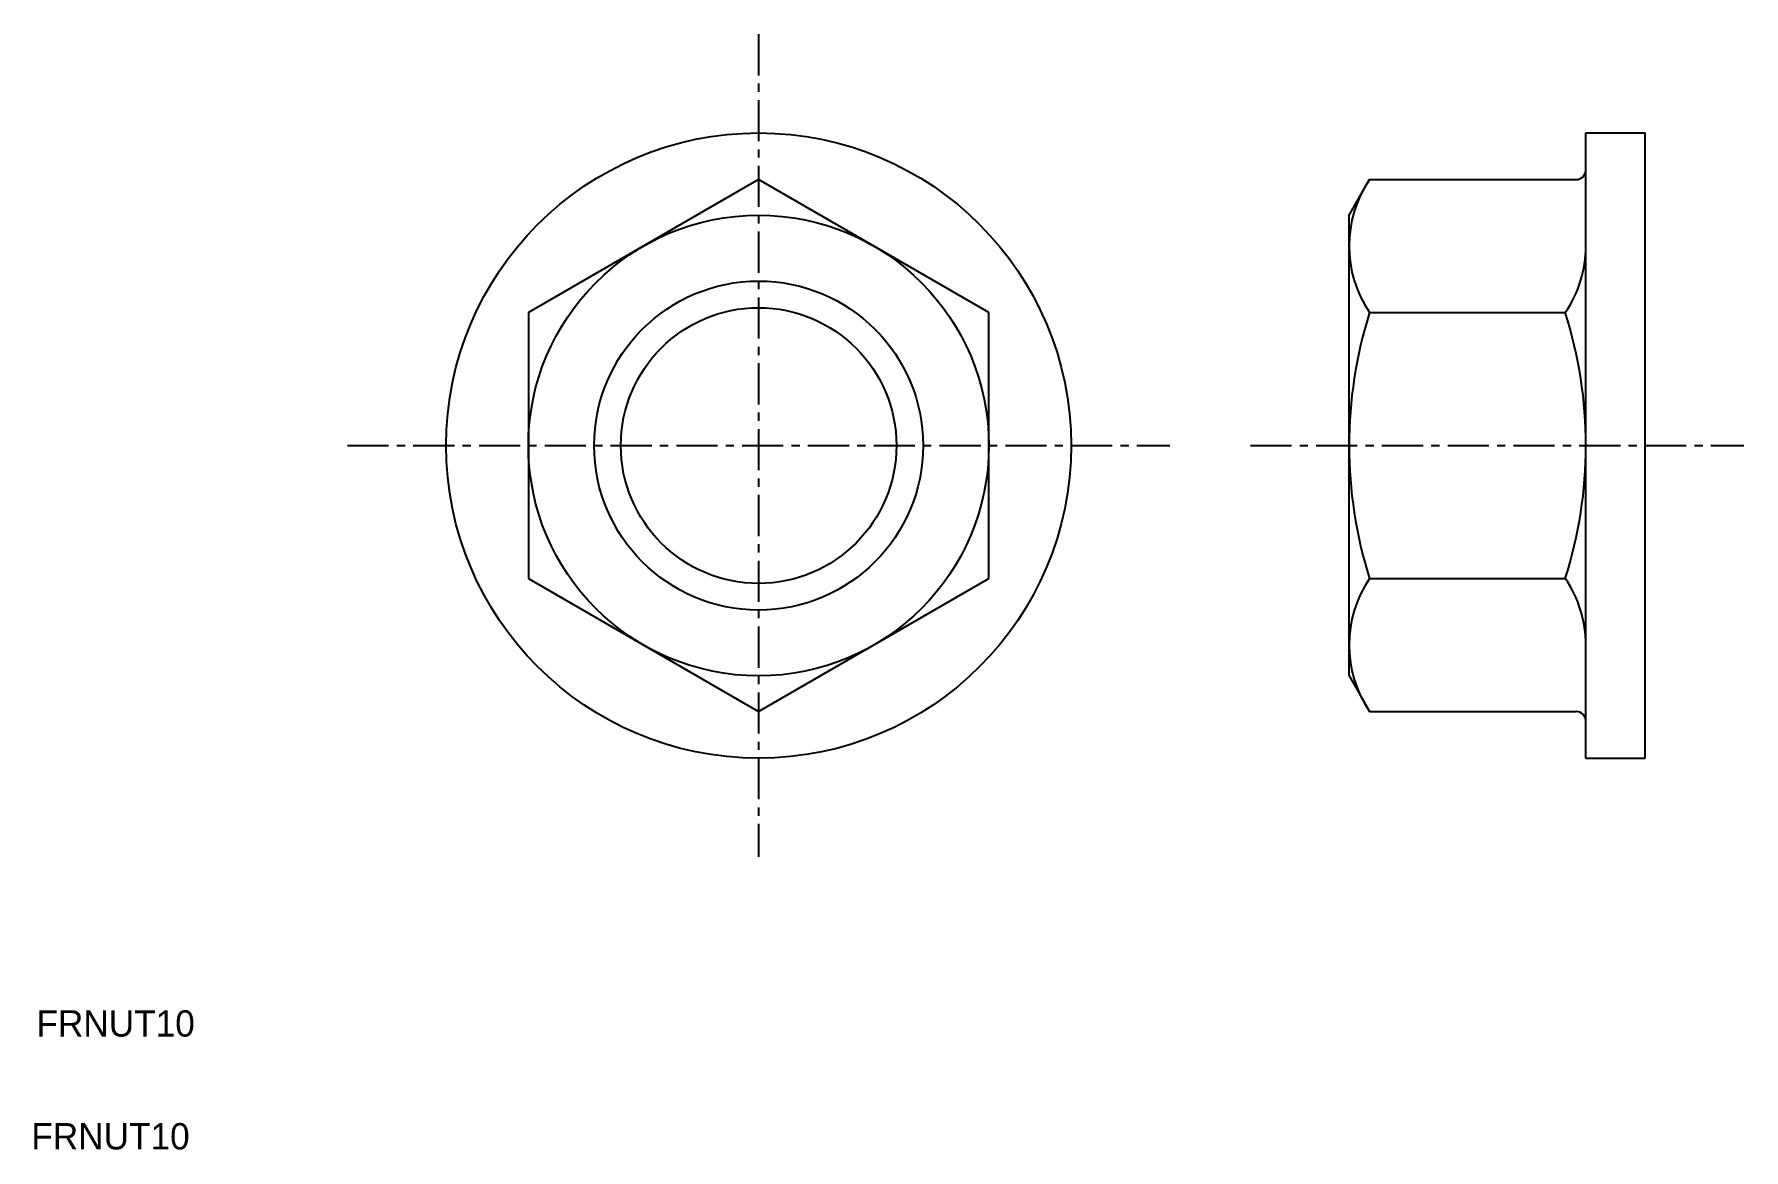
# Model space of a CAD drawing. Extents: x 2.1 to 54.1, y 2 to 35.9.
import ezdxf

# ---------------------------------------------------------------- set-up
doc = ezdxf.new("R2010")
doc.units = 0
doc.linetypes.add('CENTER', pattern=[2, 1.25, -0.25, 0.25, -0.25])
doc.layers.get('0').update_dxf_attribs({"linetype": 'CONTINUOUS'})
doc.layers.add('CENTER', color=1, linetype='CENTER')

msp = doc.modelspace()

# ---------------------------------------------------------------- linework, layer by layer
at = {"color": 7, "linetype": 'CONTINUOUS'}
for p, q in [((49.258, 32.889), (51.058, 32.889)), ((49.258, 13.889), (49.258, 32.889)), ((51.058, 13.889), (51.058, 32.889)), ((24.11, 31.472), (17.11, 27.431)), ((31.11, 27.431), (24.11, 31.472)), ((42.058, 30.389), (42.684, 31.472)), ((42.684, 31.472), (48.958, 31.472)), ((42.058, 16.39), (42.058, 30.389)), ((49.258, 16.39), (49.258, 30.389)), ((27.61, 29.452), (27.61, 29.452)), ((17.11, 27.431), (17.11, 19.348)), ((31.11, 19.348), (31.11, 27.431)), ((42.684, 27.431), (48.633, 27.431)), ((17.11, 19.348), (24.11, 15.306)), ((24.11, 15.306), (31.11, 19.348)), ((42.684, 19.348), (48.633, 19.348)), ((42.058, 16.39), (42.684, 15.307)), ((42.684, 15.307), (48.959, 15.307)), ((49.258, 13.889), (51.058, 13.889))]:
    msp.add_line(p, q, dxfattribs=at)
for radius in [9.5, 7, 4.188]:
    msp.add_circle((24.11, 23.389), radius, dxfattribs=at)
at = {"color": 3, "linetype": 'CONTINUOUS'}
msp.add_circle((24.11, 23.389), 5, dxfattribs=at)
at = {"color": 7, "linetype": 'CONTINUOUS'}
for centre, radius, start, end in [((48.958, 31.772), 0.3, 269.9972, 0), ((45.637, 29.452), 3.578, 145.6157, 214.3843), ((45.68, 29.451), 3.578, 325.6157, 0.0113), ((55.433, 23.39), 13.374, 162.412, 197.588), ((35.884, 23.389), 13.374, 342.412, 17.588), ((45.637, 17.328), 3.578, 145.6157, 214.3843), ((45.68, 17.327), 3.578, 359.9887, 34.3843), ((48.958, 15.007), 0.3, 0, 89.9972)]:
    msp.add_arc(centre, radius, start, end, dxfattribs=at)
at = {"layer": 'CENTER', "color": 1, "linetype": 'CENTER'}
for p, q in [((24.11, 35.889), (24.11, 10.889)), ((11.61, 23.389), (36.61, 23.389)), ((39.058, 23.389), (54.058, 23.389))]:
    msp.add_line(p, q, dxfattribs=at)

# ---------------------------------------------------------------- texts
at = {"color": 7, "linetype": 'CONTINUOUS'}
for p in [(2.156, 5.428), (2, 2)]:
    msp.add_text('FRNUT10', height=0.8, dxfattribs=at).set_placement(p)

doc.saveas('drawing.dxf')
